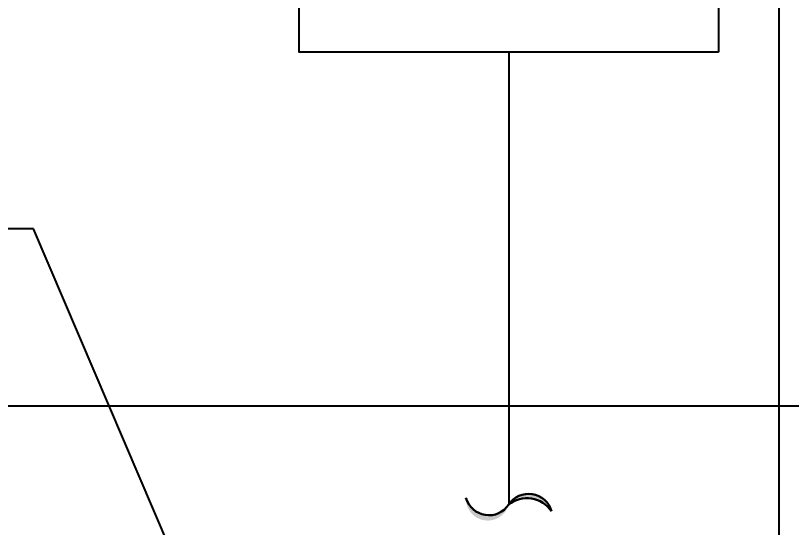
# Model space of a CAD drawing. Header units: millimetres. Extents: x 8533 to 164433, y 5768 to 115327.
# Drawn here: x 109290 to 112851, y 28342 to 30692 of the extents above; entities that cross this region are included whole.
import ezdxf
from ezdxf.enums import TextEntityAlignment as Align

# ---------------------------------------------------------------- set-up
doc = ezdxf.new("R2010")
doc.units = ezdxf.units.MM
doc.header["$LTSCALE"] = 250
doc.linetypes.add('HIDDENX2', pattern=[19.05, 12.7, -6.35])
for name, color, linetype in [('06_G-ENP_심볼', 3, 'Continuous'), ('AA-XXXX-DIMS', 7, 'Continuous'), ('ARC', 8, 'Continuous'), ('p', 3, 'Continuous'), ('전실제연_인버터', 3, 'Continuous')]:
    doc.layers.add(name, color=color, linetype=linetype)
doc.layers.add('10_G-ENP_매립관', color=80, linetype='HIDDENX2', lineweight=30)
doc.styles.add('G-ENP', font='')
doc.styles.add('맑은고딕', font='')
doc.styles.get('G-ENP').set_extended_font_data('Malgun Gothic')
doc.styles.get('맑은고딕').set_extended_font_data('Malgun Gothic')
doc.dimstyles.new('DIM_40', dxfattribs={"dimscale": 250, "dimtxt": 3, "dimasz": 1.5, "dimexe": 2, "dimexo": 2.5, "dimgap": 1, "dimtad": 1, "dimdec": 0, "dimzin": 0, "dimdsep": 46, "dimtxsty": '맑은고딕', "dimblk1": 'DIMDOT', "dimblk2": 'DIMDOT', "dimsah": 1, "dimcen": 0.09, "dimdle": 2, "dimclrd": 7, "dimclre": 7, "dimclrt": 3, "dimadec": 0, "dimazin": 0, "dimtfac": 1, "dimtdec": 0, "dimtix": 1, "dimtmove": 2, "dimatfit": 3, "dimldrblk": 'DIMDOT', "dimfxl": 1, "dimtolj": 1, "dimtzin": 0, "dimarcsym": 0})

# ---------------------------------------------------------------- blocks, each defined once
blk = doc.blocks.new('DIMDOT')
at = {"layer": 'AA-XXXX-DIMS'}
for p, q in [((0, -1.5), (0, 1.5)), ((-1.5, 0), (1.5, 0))]:
    blk.add_line(p, q, dxfattribs=at)
for radius in [0.5, 0.25]:
    blk.add_circle((0, 0), radius, dxfattribs=at)
blk = doc.blocks.new('DPT-9')
at = {"layer": '06_G-ENP_심볼', "elevation": 0}
blk.add_lwpolyline([(1925, -1125.6), (-1925, -1125.6), (-1925, 1125.6), (1925, 1125.6)], close=True, dxfattribs=at)
blk.add_lwpolyline([(1925, -1125.6), (-1925, -1125.6), (-1925, 1125.6), (1925, 1125.6)], close=True, dxfattribs=at)
at = {"style": 'G-ENP'}
blk.add_text('DPT', height=1255.43, dxfattribs=at).set_placement((-111.8, -21.4, 0), align=Align.MIDDLE_CENTER)
at = {"layer": '06_G-ENP_심볼', "color": 0, "style": 'G-ENP'}
blk.add_text('DPT', height=1255.43, dxfattribs=at).set_placement((-111.8, -21.4, 0), align=Align.MIDDLE_CENTER)
blk = doc.blocks.new('G-ENP 물결')
at = {"layer": '10_G-ENP_매립관', "linetype": 'ByBlock'}
h = blk.add_hatch(color=256, dxfattribs=at)
h.paths.add_polyline_path([(61.5, -398.8, -0.641696), (0, 0, 0.892931)])
h.paths.add_polyline_path([(0, 0, 0.641696), (-61.5, 398.8, -0.435564)])
blk.add_lwpolyline([(-61.5, 398.8, -0.641696), (0, 0, 0.641696), (61.5, -398.8, 0.641696)], format="xyb", dxfattribs=at)
blk.add_arc((-216.2, 170.8), 275.5, 321.69405, 55.83888, dxfattribs=at)

msp = doc.modelspace()

# ---------------------------------------------------------------- linework, layer by layer
at = {"layer": 'ARC'}
msp.add_line((19210.6, 28899.9), (124753.7, 28899.9), dxfattribs=at)
at = {"layer": 'p', "color": 4, "linetype": 'Continuous'}
msp.add_line((112794.5, 15017.4, 0), (112794.5, 47994.6), dxfattribs=at)
at = {"layer": '전실제연_인버터'}
msp.add_line((111553.7, 30524.3, 0), (111553.7, 28447.4, 0), dxfattribs=at)

# ---------------------------------------------------------------- block references
at = {"layer": '06_G-ENP_심볼', "color": 0, "xscale": 0.5, "yscale": 0.5, "zscale": 0.5}
msp.add_blockref('DPT-9', (111553.7, 31087.1), dxfattribs=at)
at = {"layer": '10_G-ENP_매립관', "linetype": 'ByBlock', "xscale": -0.4923664550667192, "yscale": 0.4923664550667192, "zscale": 0.4923664550667192, "rotation": 270}
msp.add_blockref('G-ENP 물결', (111553.7, 28447.4, 0), dxfattribs=at)

# ---------------------------------------------------------------- leaders
at = {"layer": '전실제연_인버터', "color": 1}
msp.add_leader([(110531.9, 26999.3, 0), (109372.2, 29713, 0), (105592.6, 29713, 0)], dimstyle='DIM_40', override={"dimgap": 1, "dimtad": 0, "dimclrd": 1, "dimldrblk": 'Open90'}, dxfattribs=at)

doc.saveas('drawing.dxf')
